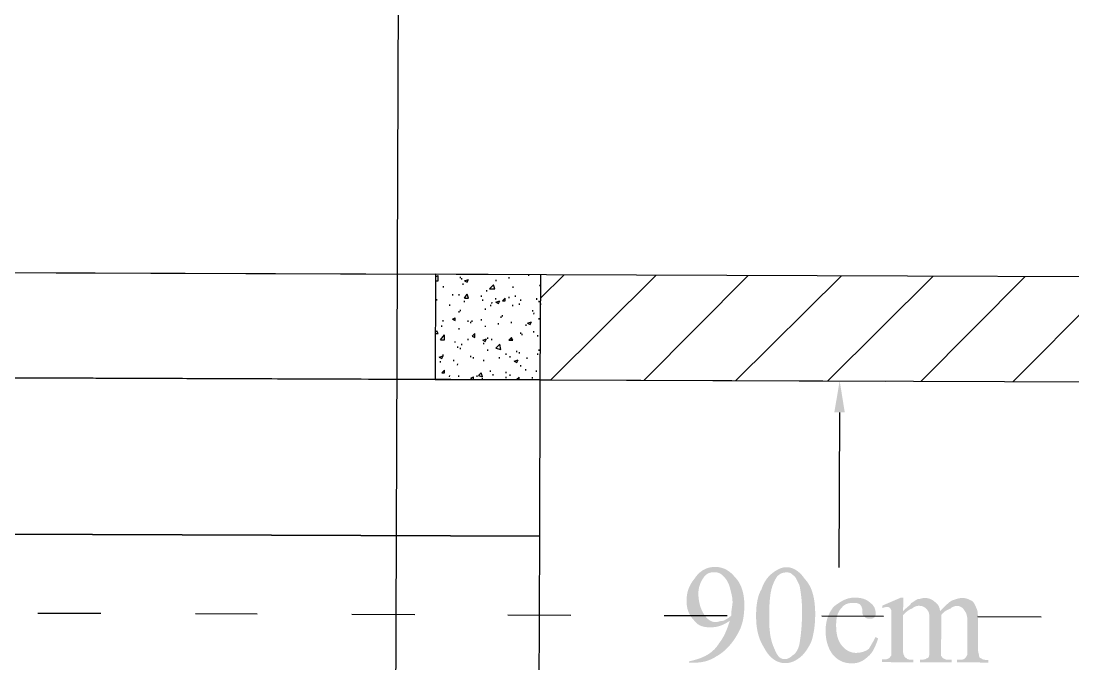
# Model space of a CAD drawing. Header units: millimetres. Extents: x -125 to 146, y -26 to 163.
# Drawn here: x -16.24 to 17.71, y 10.22 to 30.97 of the extents above; entities that cross this region are included whole.
import ezdxf

# ---------------------------------------------------------------- set-up
doc = ezdxf.new("R2010")
doc.units = ezdxf.units.MM
doc.header["$MEASUREMENT"] = 0
doc.layers.get('0').update_dxf_attribs({"color": 255, "linetype": 'CONTINUOUS'})

msp = doc.modelspace()

# ---------------------------------------------------------------- hatches: boundary and pattern name
at = {"true_color": 0x000007}
for points in [[(10.009, 18.338), (10.347, 18.337), (10.182, 19.356)], [(11.424, 11.041), (11.413, 11.01), (11.402, 10.978), (11.391, 10.948), (11.381, 10.918), (11.37, 10.888), (11.358, 10.859), (11.347, 10.83), (11.335, 10.802), (11.323, 10.775), (11.311, 10.748), (11.298, 10.722), (11.285, 10.696), (11.271, 10.671), (11.257, 10.647), (11.243, 10.624), (11.228, 10.601), (11.212, 10.579), (11.196, 10.557), (11.179, 10.537), (11.161, 10.517), (11.143, 10.498), (11.124, 10.48), (11.104, 10.463), (11.083, 10.447), (11.061, 10.427), (11.04, 10.407), (11.018, 10.389), (10.997, 10.373), (10.975, 10.357), (10.954, 10.343), (10.933, 10.33), (10.911, 10.317), (10.89, 10.306), (10.869, 10.296), (10.847, 10.287), (10.826, 10.279), (10.805, 10.271), (10.783, 10.265), (10.762, 10.259), (10.741, 10.254), (10.72, 10.25), (10.699, 10.246), (10.677, 10.243), (10.656, 10.241), (10.635, 10.239), (10.614, 10.238), (10.593, 10.237), (10.571, 10.237), (10.54, 10.238), (10.51, 10.239), (10.48, 10.242), (10.451, 10.245), (10.423, 10.249), (10.396, 10.254), (10.369, 10.26), (10.343, 10.266), (10.317, 10.274), (10.292, 10.282), (10.268, 10.292), (10.244, 10.302), (10.22, 10.313), (10.197, 10.325), (10.174, 10.338), (10.152, 10.352), (10.13, 10.366), (10.108, 10.382), (10.086, 10.398), (10.065, 10.415), (10.043, 10.434), (10.022, 10.453), (10.001, 10.473), (9.98, 10.493), (9.959, 10.52), (9.939, 10.548), (9.921, 10.576), (9.903, 10.604), (9.885, 10.633), (9.869, 10.663), (9.854, 10.693), (9.839, 10.723), (9.826, 10.754), (9.813, 10.786), (9.801, 10.818), (9.791, 10.851), (9.781, 10.884), (9.771, 10.919), (9.763, 10.954), (9.756, 10.989), (9.749, 11.025), (9.744, 11.062), (9.739, 11.1), (9.735, 11.139), (9.732, 11.178), (9.73, 11.218), (9.729, 11.259), (9.729, 11.301), (9.729, 11.338), (9.731, 11.374), (9.733, 11.41), (9.736, 11.446), (9.74, 11.481), (9.745, 11.516), (9.751, 11.55), (9.758, 11.583), (9.766, 11.617), (9.774, 11.65), (9.783, 11.682), (9.794, 11.714), (9.805, 11.745), (9.817, 11.776), (9.83, 11.807), (9.844, 11.837), (9.858, 11.867), (9.874, 11.896), (9.89, 11.925), (9.908, 11.953), (9.926, 11.981), (9.945, 12.009), (9.965, 12.036), (9.986, 12.062), (10.012, 12.083), (10.039, 12.104), (10.065, 12.124), (10.092, 12.143), (10.119, 12.162), (10.145, 12.18), (10.172, 12.197), (10.199, 12.214), (10.227, 12.23), (10.254, 12.246), (10.281, 12.26), (10.309, 12.274), (10.337, 12.287), (10.365, 12.299), (10.394, 12.31), (10.422, 12.32), (10.451, 12.329), (10.481, 12.337), (10.51, 12.343), (10.54, 12.349), (10.571, 12.353), (10.601, 12.356), (10.632, 12.358), (10.664, 12.359), (10.69, 12.359), (10.716, 12.358), (10.741, 12.356), (10.766, 12.355), (10.791, 12.352), (10.815, 12.35), (10.839, 12.346), (10.862, 12.342), (10.885, 12.338), (10.907, 12.333), (10.929, 12.327), (10.951, 12.32), (10.972, 12.313), (10.993, 12.305), (11.013, 12.297), (11.033, 12.288), (11.052, 12.278), (11.071, 12.267), (11.089, 12.255), (11.107, 12.243), (11.124, 12.23), (11.141, 12.216), (11.158, 12.201), (11.174, 12.185), (11.189, 12.174), (11.204, 12.163), (11.218, 12.151), (11.23, 12.139), (11.242, 12.127), (11.254, 12.114), (11.264, 12.101), (11.274, 12.087), (11.283, 12.074), (11.291, 12.06), (11.299, 12.045), (11.306, 12.031), (11.312, 12.016), (11.318, 12.001), (11.322, 11.986), (11.327, 11.971), (11.331, 11.956), (11.334, 11.94), (11.336, 11.925), (11.339, 11.909), (11.34, 11.893), (11.341, 11.877), (11.342, 11.862), (11.342, 11.846), (11.342, 11.84), (11.342, 11.835), (11.342, 11.83), (11.342, 11.825), (11.342, 11.819), (11.341, 11.814), (11.341, 11.809), (11.34, 11.803), (11.34, 11.798), (11.339, 11.793), (11.338, 11.787), (11.337, 11.782), (11.335, 11.777), (11.333, 11.772), (11.331, 11.766), (11.329, 11.761), (11.327, 11.756), (11.324, 11.75), (11.321, 11.745), (11.317, 11.74), (11.313, 11.735), (11.309, 11.729), (11.304, 11.724), (11.299, 11.719), (11.294, 11.714), (11.289, 11.709), (11.283, 11.705), (11.278, 11.701), (11.272, 11.698), (11.267, 11.694), (11.261, 11.692), (11.255, 11.689), (11.249, 11.687), (11.243, 11.685), (11.237, 11.683), (11.23, 11.682), (11.224, 11.681), (11.217, 11.68), (11.209, 11.679), (11.202, 11.678), (11.194, 11.678), (11.186, 11.678), (11.178, 11.677), (11.169, 11.677), (11.16, 11.677), (11.15, 11.677), (11.14, 11.677), (11.13, 11.677), (11.119, 11.677), (11.109, 11.678), (11.1, 11.679), (11.091, 11.681), (11.082, 11.682), (11.074, 11.685), (11.065, 11.687), (11.058, 11.69), (11.05, 11.693), (11.043, 11.696), (11.036, 11.7), (11.029, 11.704), (11.023, 11.708), (11.017, 11.712), (11.01, 11.717), (11.004, 11.721), (10.999, 11.726), (10.993, 11.731), (10.987, 11.736), (10.982, 11.741), (10.977, 11.747), (10.971, 11.752), (10.966, 11.757), (10.961, 11.762), (10.955, 11.768), (10.95, 11.773), (10.946, 11.778), (10.942, 11.784), (10.938, 11.789), (10.935, 11.795), (10.932, 11.801), (10.929, 11.806), (10.927, 11.812), (10.925, 11.819), (10.923, 11.825), (10.922, 11.831), (10.92, 11.838), (10.919, 11.845), (10.918, 11.852), (10.918, 11.86), (10.917, 11.868), (10.917, 11.876), (10.917, 11.884), (10.916, 11.893), (10.916, 11.902), (10.916, 11.912), (10.916, 11.922), (10.916, 11.932), (10.916, 11.942), (10.916, 11.953), (10.915, 11.964), (10.913, 11.974), (10.911, 11.984), (10.909, 11.995), (10.907, 12.005), (10.904, 12.015), (10.901, 12.025), (10.898, 12.035), (10.894, 12.044), (10.89, 12.054), (10.886, 12.063), (10.882, 12.072), (10.878, 12.08), (10.873, 12.089), (10.868, 12.097), (10.863, 12.105), (10.858, 12.112), (10.853, 12.119), (10.848, 12.126), (10.843, 12.132), (10.838, 12.138), (10.833, 12.144), (10.822, 12.149), (10.812, 12.154), (10.803, 12.158), (10.793, 12.162), (10.784, 12.165), (10.776, 12.169), (10.767, 12.171), (10.759, 12.174), (10.751, 12.176), (10.743, 12.178), (10.735, 12.18), (10.727, 12.181), (10.719, 12.183), (10.711, 12.184), (10.703, 12.184), (10.695, 12.185), (10.686, 12.186), (10.678, 12.186), (10.669, 12.186), (10.66, 12.187), (10.651, 12.187), (10.641, 12.187), (10.631, 12.187), (10.621, 12.187), (10.6, 12.187), (10.58, 12.186), (10.559, 12.185), (10.54, 12.184), (10.521, 12.181), (10.502, 12.179), (10.484, 12.176), (10.466, 12.172), (10.448, 12.168), (10.431, 12.163), (10.415, 12.157), (10.399, 12.151), (10.383, 12.144), (10.368, 12.136), (10.353, 12.128), (10.339, 12.119), (10.325, 12.109), (10.311, 12.099), (10.298, 12.088), (10.285, 12.076), (10.273, 12.063), (10.262, 12.049), (10.25, 12.034), (10.239, 12.019), (10.224, 12.003), (10.209, 11.987), (10.195, 11.97), (10.182, 11.952), (10.17, 11.934), (10.159, 11.916), (10.148, 11.896), (10.139, 11.877), (10.129, 11.857), (10.121, 11.836), (10.113, 11.814), (10.106, 11.792), (10.1, 11.769), (10.094, 11.746), (10.089, 11.722), (10.085, 11.697), (10.081, 11.671), (10.077, 11.645), (10.074, 11.617), (10.072, 11.59), (10.07, 11.561), (10.069, 11.531), (10.068, 11.501), (10.068, 11.469), (10.068, 11.438), (10.069, 11.407), (10.07, 11.376), (10.071, 11.346), (10.073, 11.316), (10.076, 11.287), (10.079, 11.258), (10.083, 11.229), (10.087, 11.201), (10.092, 11.174), (10.098, 11.147), (10.104, 11.12), (10.111, 11.094), (10.118, 11.068), (10.126, 11.043), (10.135, 11.018), (10.145, 10.993), (10.155, 10.969), (10.167, 10.945), (10.179, 10.922), (10.191, 10.899), (10.205, 10.877), (10.22, 10.855), (10.235, 10.834), (10.251, 10.813), (10.267, 10.793), (10.284, 10.774), (10.302, 10.756), (10.319, 10.738), (10.337, 10.722), (10.355, 10.706), (10.374, 10.691), (10.393, 10.678), (10.412, 10.665), (10.432, 10.652), (10.451, 10.641), (10.471, 10.631), (10.491, 10.621), (10.512, 10.613), (10.532, 10.605), (10.553, 10.598), (10.573, 10.592), (10.594, 10.587), (10.615, 10.583), (10.636, 10.58), (10.657, 10.577), (10.679, 10.576), (10.7, 10.575), (10.721, 10.576), (10.741, 10.576), (10.761, 10.577), (10.781, 10.579), (10.801, 10.581), (10.82, 10.583), (10.839, 10.586), (10.857, 10.589), (10.875, 10.593), (10.893, 10.597), (10.911, 10.602), (10.929, 10.607), (10.946, 10.612), (10.963, 10.618), (10.98, 10.625), (10.997, 10.632), (11.013, 10.639), (11.03, 10.647), (11.046, 10.655), (11.062, 10.664), (11.078, 10.673), (11.094, 10.683), (11.11, 10.693), (11.126, 10.703), (11.132, 10.714), (11.138, 10.725), (11.144, 10.737), (11.151, 10.749), (11.158, 10.762), (11.165, 10.775), (11.173, 10.788), (11.181, 10.802), (11.19, 10.816), (11.199, 10.831), (11.208, 10.846), (11.217, 10.862), (11.226, 10.878), (11.236, 10.894), (11.246, 10.911), (11.256, 10.929), (11.266, 10.947), (11.276, 10.965), (11.286, 10.984), (11.297, 11.003), (11.307, 11.022), (11.318, 11.042), (11.329, 11.063), (11.339, 11.084)], [(12.231, 11.927), (12.247, 11.943), (12.263, 11.958), (12.279, 11.973), (12.294, 11.987), (12.31, 12.001), (12.325, 12.014), (12.34, 12.027), (12.354, 12.039), (12.368, 12.052), (12.381, 12.063), (12.394, 12.074), (12.407, 12.085), (12.418, 12.095), (12.429, 12.105), (12.439, 12.115), (12.448, 12.124), (12.457, 12.132), (12.464, 12.141), (12.471, 12.148), (12.476, 12.155), (12.481, 12.162), (12.484, 12.169), (12.486, 12.175), (12.486, 12.18), (12.497, 12.185), (12.507, 12.191), (12.516, 12.196), (12.526, 12.201), (12.535, 12.207), (12.543, 12.212), (12.552, 12.217), (12.56, 12.223), (12.568, 12.228), (12.576, 12.234), (12.584, 12.239), (12.592, 12.245), (12.6, 12.25), (12.608, 12.255), (12.616, 12.261), (12.625, 12.266), (12.633, 12.272), (12.641, 12.277), (12.65, 12.282), (12.659, 12.288), (12.668, 12.293), (12.678, 12.298), (12.688, 12.304), (12.698, 12.309), (12.709, 12.309), (12.72, 12.31), (12.73, 12.311), (12.741, 12.312), (12.751, 12.314), (12.761, 12.315), (12.772, 12.317), (12.782, 12.32), (12.792, 12.322), (12.801, 12.325), (12.811, 12.327), (12.82, 12.33), (12.829, 12.332), (12.838, 12.335), (12.847, 12.337), (12.855, 12.34), (12.863, 12.342), (12.871, 12.344), (12.879, 12.346), (12.886, 12.347), (12.892, 12.349), (12.899, 12.35), (12.905, 12.35), (12.91, 12.351), (12.926, 12.35), (12.942, 12.35), (12.958, 12.348), (12.974, 12.347), (12.99, 12.345), (13.005, 12.342), (13.021, 12.339), (13.036, 12.336), (13.052, 12.332), (13.067, 12.328), (13.082, 12.323), (13.097, 12.318), (13.111, 12.312), (13.126, 12.306), (13.14, 12.299), (13.153, 12.292), (13.167, 12.285), (13.18, 12.277), (13.193, 12.269), (13.205, 12.26), (13.217, 12.25), (13.229, 12.241), (13.24, 12.23), (13.251, 12.22), (13.262, 12.214), (13.272, 12.207), (13.283, 12.2), (13.293, 12.192), (13.303, 12.183), (13.313, 12.173), (13.323, 12.163), (13.332, 12.152), (13.342, 12.14), (13.35, 12.128), (13.359, 12.116), (13.367, 12.103), (13.375, 12.089), (13.382, 12.075), (13.389, 12.061), (13.395, 12.047), (13.4, 12.032), (13.405, 12.017), (13.409, 12.001), (13.413, 11.986), (13.416, 11.97), (13.418, 11.954), (13.419, 11.939), (13.419, 11.923), (13.44, 11.944), (13.461, 11.964), (13.481, 11.984), (13.501, 12.003), (13.52, 12.022), (13.539, 12.041), (13.557, 12.059), (13.575, 12.076), (13.593, 12.093), (13.61, 12.109), (13.626, 12.124), (13.642, 12.139), (13.658, 12.153), (13.673, 12.167), (13.688, 12.18), (13.703, 12.192), (13.716, 12.204), (13.73, 12.214), (13.743, 12.224), (13.756, 12.234), (13.768, 12.242), (13.779, 12.25), (13.791, 12.257), (13.802, 12.263), (13.817, 12.268), (13.833, 12.273), (13.847, 12.278), (13.862, 12.283), (13.876, 12.288), (13.89, 12.293), (13.904, 12.298), (13.918, 12.303), (13.931, 12.307), (13.945, 12.312), (13.958, 12.316), (13.971, 12.32), (13.984, 12.324), (13.998, 12.328), (14.011, 12.331), (14.024, 12.334), (14.038, 12.337), (14.052, 12.339), (14.066, 12.341), (14.08, 12.343), (14.095, 12.344), (14.11, 12.345), (14.125, 12.346), (14.141, 12.346), (14.156, 12.346), (14.171, 12.345), (14.186, 12.344), (14.201, 12.342), (14.215, 12.341), (14.229, 12.338), (14.242, 12.336), (14.255, 12.333), (14.268, 12.33), (14.28, 12.326), (14.293, 12.323), (14.305, 12.319), (14.316, 12.315), (14.328, 12.31), (14.339, 12.306), (14.351, 12.301), (14.362, 12.296), (14.373, 12.292), (14.383, 12.286), (14.394, 12.281), (14.405, 12.276), (14.415, 12.271), (14.426, 12.266), (14.437, 12.26), (14.447, 12.254), (14.457, 12.247), (14.466, 12.24), (14.475, 12.231), (14.484, 12.222), (14.493, 12.213), (14.501, 12.203), (14.508, 12.192), (14.516, 12.181), (14.523, 12.17), (14.53, 12.158), (14.537, 12.146), (14.543, 12.134), (14.549, 12.122), (14.556, 12.11), (14.561, 12.097), (14.567, 12.085), (14.573, 12.073), (14.578, 12.06), (14.584, 12.048), (14.589, 12.036), (14.594, 12.025), (14.6, 12.014), (14.605, 12.003), (14.61, 11.992), (14.615, 11.98), (14.619, 11.967), (14.623, 11.954), (14.626, 11.94), (14.629, 11.925), (14.632, 11.909), (14.634, 11.893), (14.636, 11.876), (14.638, 11.859), (14.64, 11.841), (14.641, 11.823), (14.642, 11.804), (14.643, 11.785), (14.644, 11.765), (14.645, 11.746), (14.645, 11.726), (14.646, 11.705), (14.646, 11.685), (14.646, 11.664), (14.646, 11.643), (14.646, 11.622), (14.646, 11.601), (14.646, 11.579), (14.643, 10.733), (14.643, 10.717), (14.643, 10.701), (14.644, 10.686), (14.646, 10.672), (14.647, 10.658), (14.649, 10.644), (14.651, 10.631), (14.653, 10.618), (14.656, 10.606), (14.658, 10.594), (14.661, 10.583), (14.663, 10.572), (14.666, 10.561), (14.668, 10.551), (14.671, 10.542), (14.673, 10.533), (14.675, 10.524), (14.678, 10.516), (14.679, 10.508), (14.681, 10.501), (14.682, 10.494), (14.683, 10.487), (14.684, 10.482), (14.684, 10.476), (14.684, 10.471), (14.685, 10.465), (14.686, 10.46), (14.687, 10.455), (14.689, 10.45), (14.691, 10.445), (14.694, 10.44), (14.696, 10.435), (14.699, 10.431), (14.703, 10.426), (14.706, 10.422), (14.71, 10.418), (14.714, 10.414), (14.719, 10.41), (14.723, 10.407), (14.728, 10.404), (14.732, 10.401), (14.737, 10.398), (14.742, 10.396), (14.747, 10.394), (14.753, 10.393), (14.758, 10.392), (14.763, 10.391), (14.768, 10.391), (14.774, 10.386), (14.779, 10.381), (14.784, 10.377), (14.79, 10.373), (14.795, 10.37), (14.801, 10.366), (14.807, 10.364), (14.814, 10.361), (14.82, 10.359), (14.827, 10.357), (14.835, 10.355), (14.842, 10.354), (14.85, 10.352), (14.859, 10.351), (14.868, 10.351), (14.878, 10.35), (14.888, 10.349), (14.899, 10.349), (14.911, 10.349), (14.923, 10.348), (14.936, 10.348), (14.95, 10.348), (14.964, 10.348), (14.98, 10.348), (14.98, 10.263), (13.964, 10.267), (13.964, 10.352), (14.006, 10.351), (14.017, 10.351), (14.027, 10.351), (14.038, 10.351), (14.048, 10.352), (14.059, 10.352), (14.069, 10.352), (14.079, 10.352), (14.089, 10.353), (14.099, 10.353), (14.109, 10.354), (14.119, 10.355), (14.128, 10.356), (14.137, 10.358), (14.146, 10.359), (14.155, 10.361), (14.163, 10.363), (14.171, 10.366), (14.179, 10.369), (14.186, 10.372), (14.193, 10.375), (14.2, 10.379), (14.207, 10.383), (14.212, 10.388), (14.218, 10.393), (14.223, 10.398), (14.228, 10.403), (14.232, 10.407), (14.236, 10.411), (14.24, 10.415), (14.243, 10.419), (14.246, 10.422), (14.249, 10.426), (14.252, 10.429), (14.255, 10.433), (14.258, 10.437), (14.261, 10.441), (14.263, 10.445), (14.266, 10.449), (14.269, 10.454), (14.272, 10.459), (14.275, 10.464), (14.278, 10.47), (14.281, 10.477), (14.285, 10.484), (14.289, 10.492), (14.293, 10.5), (14.298, 10.51), (14.303, 10.52), (14.303, 10.52), (14.303, 10.521), (14.303, 10.524), (14.303, 10.527), (14.303, 10.53), (14.303, 10.535), (14.303, 10.54), (14.303, 10.546), (14.303, 10.553), (14.303, 10.561), (14.303, 10.569), (14.303, 10.578), (14.303, 10.588), (14.303, 10.598), (14.303, 10.609), (14.304, 10.621), (14.304, 10.633), (14.304, 10.646), (14.304, 10.659), (14.304, 10.673), (14.304, 10.688), (14.304, 10.703), (14.304, 10.718), (14.304, 10.734), (14.307, 11.581), (14.307, 11.602), (14.306, 11.622), (14.305, 11.642), (14.304, 11.662), (14.302, 11.681), (14.3, 11.699), (14.298, 11.717), (14.295, 11.734), (14.292, 11.751), (14.289, 11.767), (14.285, 11.783), (14.281, 11.798), (14.277, 11.812), (14.273, 11.826), (14.269, 11.838), (14.264, 11.851), (14.259, 11.862), (14.255, 11.873), (14.25, 11.882), (14.245, 11.892), (14.239, 11.9), (14.234, 11.907), (14.229, 11.914), (14.224, 11.92), (14.218, 11.93), (14.212, 11.941), (14.206, 11.951), (14.199, 11.962), (14.192, 11.972), (14.184, 11.982), (14.176, 11.992), (14.168, 12.001), (14.159, 12.011), (14.149, 12.02), (14.139, 12.028), (14.129, 12.036), (14.118, 12.044), (14.107, 12.051), (14.095, 12.058), (14.083, 12.064), (14.071, 12.07), (14.058, 12.075), (14.044, 12.079), (14.03, 12.083), (14.016, 12.086), (14.001, 12.088), (13.986, 12.089), (13.97, 12.09), (13.96, 12.09), (13.949, 12.089), (13.939, 12.088), (13.928, 12.087), (13.918, 12.085), (13.907, 12.083), (13.897, 12.08), (13.887, 12.078), (13.877, 12.075), (13.867, 12.071), (13.858, 12.068), (13.848, 12.064), (13.839, 12.06), (13.83, 12.056), (13.822, 12.051), (13.813, 12.047), (13.805, 12.042), (13.797, 12.037), (13.79, 12.032), (13.783, 12.027), (13.776, 12.022), (13.77, 12.017), (13.764, 12.011), (13.758, 12.006), (13.747, 12.001), (13.736, 11.996), (13.725, 11.99), (13.713, 11.985), (13.701, 11.979), (13.688, 11.973), (13.675, 11.967), (13.662, 11.961), (13.649, 11.954), (13.636, 11.947), (13.623, 11.94), (13.61, 11.933), (13.597, 11.924), (13.583, 11.916), (13.57, 11.907), (13.557, 11.897), (13.544, 11.887), (13.532, 11.876), (13.519, 11.864), (13.507, 11.852), (13.495, 11.839), (13.483, 11.825), (13.472, 11.811), (13.461, 11.795), (13.461, 11.668), (13.457, 10.737), (13.457, 10.716), (13.457, 10.696), (13.457, 10.677), (13.457, 10.658), (13.457, 10.641), (13.457, 10.625), (13.457, 10.609), (13.457, 10.594), (13.457, 10.58), (13.457, 10.567), (13.457, 10.555), (13.457, 10.544), (13.457, 10.534), (13.456, 10.525), (13.456, 10.516), (13.456, 10.509), (13.456, 10.502), (13.456, 10.496), (13.456, 10.492), (13.456, 10.488), (13.456, 10.485), (13.456, 10.482), (13.456, 10.481), (13.456, 10.481), (13.461, 10.475), (13.466, 10.47), (13.47, 10.465), (13.474, 10.459), (13.478, 10.454), (13.481, 10.449), (13.485, 10.444), (13.488, 10.44), (13.49, 10.435), (13.493, 10.431), (13.496, 10.426), (13.498, 10.422), (13.501, 10.418), (13.504, 10.415), (13.507, 10.411), (13.509, 10.408), (13.512, 10.405), (13.516, 10.403), (13.519, 10.401), (13.523, 10.399), (13.527, 10.398), (13.531, 10.396), (13.536, 10.396), (13.541, 10.396), (13.546, 10.39), (13.552, 10.386), (13.558, 10.382), (13.565, 10.378), (13.573, 10.374), (13.58, 10.371), (13.588, 10.368), (13.597, 10.366), (13.606, 10.363), (13.616, 10.361), (13.625, 10.36), (13.636, 10.358), (13.647, 10.357), (13.658, 10.356), (13.67, 10.355), (13.682, 10.354), (13.694, 10.354), (13.707, 10.353), (13.721, 10.353), (13.735, 10.353), (13.749, 10.353), (13.764, 10.352), (13.779, 10.352), (13.795, 10.352), (13.794, 10.268), (12.776, 10.271), (12.776, 10.356), (12.786, 10.356), (12.797, 10.356), (12.808, 10.356), (12.818, 10.356), (12.828, 10.356), (12.839, 10.356), (12.849, 10.357), (12.859, 10.357), (12.869, 10.358), (12.879, 10.359), (12.888, 10.36), (12.898, 10.361), (12.907, 10.362), (12.916, 10.364), (12.924, 10.366), (12.933, 10.368), (12.941, 10.37), (12.949, 10.373), (12.956, 10.376), (12.963, 10.38), (12.97, 10.384), (12.976, 10.388), (12.982, 10.393), (12.988, 10.398), (12.993, 10.398), (12.998, 10.398), (13.004, 10.4), (13.009, 10.401), (13.014, 10.403), (13.019, 10.405), (13.024, 10.408), (13.029, 10.412), (13.033, 10.415), (13.038, 10.419), (13.042, 10.424), (13.046, 10.429), (13.05, 10.435), (13.054, 10.441), (13.057, 10.447), (13.06, 10.454), (13.063, 10.461), (13.065, 10.469), (13.068, 10.477), (13.069, 10.485), (13.071, 10.495), (13.072, 10.504), (13.073, 10.514), (13.073, 10.524), (13.073, 10.525), (13.073, 10.526), (13.073, 10.528), (13.073, 10.531), (13.073, 10.535), (13.073, 10.54), (13.073, 10.545), (13.073, 10.551), (13.073, 10.558), (13.073, 10.566), (13.073, 10.574), (13.073, 10.583), (13.073, 10.592), (13.073, 10.603), (13.073, 10.614), (13.073, 10.625), (13.073, 10.638), (13.073, 10.65), (13.073, 10.664), (13.073, 10.678), (13.073, 10.692), (13.074, 10.707), (13.074, 10.723), (13.074, 10.739), (13.077, 11.585), (13.077, 11.606), (13.077, 11.627), (13.077, 11.647), (13.077, 11.666), (13.077, 11.685), (13.077, 11.704), (13.076, 11.722), (13.076, 11.739), (13.075, 11.756), (13.074, 11.772), (13.073, 11.787), (13.072, 11.802), (13.071, 11.816), (13.069, 11.83), (13.067, 11.843), (13.065, 11.855), (13.063, 11.866), (13.06, 11.877), (13.057, 11.887), (13.053, 11.896), (13.05, 11.904), (13.045, 11.912), (13.041, 11.918), (13.036, 11.924), (13.025, 11.94), (13.015, 11.954), (13.004, 11.968), (12.993, 11.981), (12.983, 11.993), (12.972, 12.004), (12.961, 12.015), (12.95, 12.025), (12.939, 12.034), (12.927, 12.042), (12.916, 12.05), (12.904, 12.057), (12.892, 12.063), (12.88, 12.069), (12.867, 12.074), (12.854, 12.078), (12.841, 12.082), (12.828, 12.086), (12.814, 12.088), (12.8, 12.091), (12.786, 12.092), (12.771, 12.093), (12.756, 12.094), (12.74, 12.095), (12.729, 12.094), (12.719, 12.094), (12.708, 12.093), (12.698, 12.091), (12.687, 12.09), (12.677, 12.087), (12.667, 12.085), (12.657, 12.082), (12.647, 12.079), (12.637, 12.076), (12.628, 12.072), (12.618, 12.068), (12.609, 12.064), (12.6, 12.06), (12.591, 12.056), (12.583, 12.051), (12.575, 12.046), (12.567, 12.042), (12.56, 12.037), (12.553, 12.031), (12.546, 12.026), (12.539, 12.021), (12.534, 12.016), (12.528, 12.011), (12.512, 12.005), (12.497, 11.999), (12.482, 11.993), (12.468, 11.986), (12.454, 11.979), (12.44, 11.972), (12.426, 11.964), (12.413, 11.956), (12.401, 11.948), (12.388, 11.939), (12.376, 11.93), (12.364, 11.921), (12.352, 11.912), (12.34, 11.902), (12.329, 11.893), (12.317, 11.883), (12.306, 11.873), (12.295, 11.863), (12.284, 11.852), (12.274, 11.842), (12.263, 11.832), (12.252, 11.821), (12.242, 11.811), (12.231, 11.8), (12.227, 10.742), (12.227, 10.726), (12.227, 10.71), (12.227, 10.695), (12.227, 10.681), (12.227, 10.667), (12.227, 10.653), (12.228, 10.64), (12.228, 10.627), (12.229, 10.615), (12.23, 10.603), (12.23, 10.592), (12.232, 10.581), (12.233, 10.57), (12.235, 10.56), (12.237, 10.551), (12.239, 10.542), (12.241, 10.533), (12.244, 10.525), (12.247, 10.517), (12.251, 10.51), (12.254, 10.503), (12.259, 10.496), (12.263, 10.49), (12.268, 10.485), (12.269, 10.48), (12.269, 10.474), (12.27, 10.469), (12.272, 10.464), (12.273, 10.459), (12.276, 10.454), (12.278, 10.449), (12.281, 10.444), (12.284, 10.439), (12.287, 10.435), (12.291, 10.431), (12.295, 10.427), (12.299, 10.423), (12.303, 10.419), (12.307, 10.416), (12.312, 10.413), (12.317, 10.41), (12.322, 10.407), (12.327, 10.405), (12.332, 10.403), (12.337, 10.402), (12.342, 10.401), (12.347, 10.4), (12.353, 10.4), (12.353, 10.395), (12.354, 10.39), (12.357, 10.386), (12.36, 10.382), (12.363, 10.379), (12.368, 10.375), (12.373, 10.373), (12.379, 10.37), (12.386, 10.368), (12.394, 10.366), (12.402, 10.364), (12.411, 10.363), (12.42, 10.361), (12.431, 10.36), (12.441, 10.36), (12.453, 10.359), (12.465, 10.358), (12.478, 10.358), (12.491, 10.357), (12.504, 10.357), (12.519, 10.357), (12.533, 10.357), (12.549, 10.357), (12.564, 10.357), (12.564, 10.272), (11.548, 10.276), (11.548, 10.361), (11.559, 10.361), (11.569, 10.361), (11.58, 10.361), (11.59, 10.361), (11.601, 10.361), (11.611, 10.361), (11.621, 10.361), (11.631, 10.362), (11.641, 10.362), (11.651, 10.363), (11.661, 10.364), (11.67, 10.365), (11.679, 10.367), (11.688, 10.368), (11.697, 10.37), (11.705, 10.373), (11.713, 10.375), (11.721, 10.378), (11.728, 10.381), (11.735, 10.384), (11.742, 10.388), (11.749, 10.392), (11.755, 10.397), (11.76, 10.402), (11.765, 10.402), (11.77, 10.403), (11.774, 10.404), (11.778, 10.405), (11.782, 10.407), (11.785, 10.409), (11.788, 10.412), (11.791, 10.415), (11.794, 10.418), (11.797, 10.421), (11.8, 10.425), (11.802, 10.428), (11.805, 10.433), (11.808, 10.437), (11.811, 10.441), (11.814, 10.446), (11.817, 10.451), (11.82, 10.455), (11.823, 10.46), (11.827, 10.466), (11.831, 10.471), (11.835, 10.476), (11.84, 10.481), (11.845, 10.486), (11.845, 10.492), (11.845, 10.498), (11.845, 10.504), (11.845, 10.511), (11.845, 10.518), (11.845, 10.526), (11.845, 10.534), (11.845, 10.543), (11.845, 10.552), (11.845, 10.562), (11.845, 10.572), (11.845, 10.582), (11.845, 10.593), (11.845, 10.604), (11.846, 10.616), (11.846, 10.628), (11.846, 10.641), (11.846, 10.654), (11.846, 10.668), (11.846, 10.682), (11.846, 10.697), (11.846, 10.712), (11.846, 10.727), (11.846, 10.743), (11.849, 11.505), (11.849, 11.531), (11.849, 11.556), (11.849, 11.581), (11.849, 11.604), (11.849, 11.627), (11.849, 11.649), (11.849, 11.67), (11.849, 11.69), (11.85, 11.71), (11.85, 11.729), (11.85, 11.747), (11.85, 11.764), (11.85, 11.781), (11.85, 11.798), (11.85, 11.813), (11.85, 11.828), (11.85, 11.843), (11.85, 11.856), (11.85, 11.87), (11.85, 11.882), (11.85, 11.895), (11.85, 11.906), (11.85, 11.918), (11.85, 11.928), (11.85, 11.934), (11.85, 11.939), (11.849, 11.944), (11.847, 11.949), (11.846, 11.955), (11.844, 11.96), (11.842, 11.964), (11.84, 11.969), (11.837, 11.974), (11.835, 11.978), (11.832, 11.983), (11.829, 11.987), (11.827, 11.991), (11.824, 11.994), (11.822, 11.998), (11.819, 12.001), (11.817, 12.003), (11.815, 12.006), (11.813, 12.008), (11.811, 12.01), (11.81, 12.011), (11.809, 12.012), (11.809, 12.013), (11.808, 12.013), (11.803, 12.018), (11.799, 12.023), (11.794, 12.027), (11.79, 12.031), (11.787, 12.035), (11.783, 12.038), (11.78, 12.041), (11.777, 12.043), (11.774, 12.045), (11.771, 12.047), (11.769, 12.049), (11.766, 12.05), (11.763, 12.052), (11.761, 12.053), (11.758, 12.054), (11.755, 12.054), (11.752, 12.055), (11.749, 12.055), (11.746, 12.055), (11.742, 12.056), (11.738, 12.056), (11.734, 12.056), (11.729, 12.056), (11.724, 12.056), (11.719, 12.056), (11.713, 12.056), (11.708, 12.056), (11.702, 12.056), (11.697, 12.056), (11.691, 12.055), (11.686, 12.055), (11.68, 12.055), (11.674, 12.054), (11.668, 12.053), (11.662, 12.052), (11.655, 12.051), (11.648, 12.049), (11.641, 12.048), (11.634, 12.046), (11.627, 12.044), (11.619, 12.041), (11.611, 12.038), (11.602, 12.035), (11.593, 12.032), (11.584, 12.028), (11.575, 12.024), (11.565, 12.019), (11.554, 12.014), (11.555, 12.099), (12.148, 12.353), (12.233, 12.353)]]:
    msp.add_hatch(color=7, dxfattribs=at).paths.add_polyline_path(points)
h = msp.add_hatch(color=7, dxfattribs=at)
h.paths.add_polyline_path([(5.317, 10.257), (5.317, 10.299), (5.338, 10.304), (5.359, 10.309), (5.381, 10.315), (5.402, 10.32), (5.423, 10.325), (5.444, 10.331), (5.465, 10.337), (5.487, 10.342), (5.508, 10.348), (5.529, 10.354), (5.55, 10.36), (5.571, 10.367), (5.592, 10.373), (5.614, 10.38), (5.635, 10.387), (5.656, 10.395), (5.677, 10.403), (5.698, 10.411), (5.72, 10.419), (5.741, 10.428), (5.762, 10.437), (5.783, 10.446), (5.804, 10.456), (5.826, 10.466), (5.847, 10.477), (5.868, 10.488), (5.889, 10.5), (5.91, 10.512), (5.931, 10.525), (5.952, 10.538), (5.973, 10.552), (5.994, 10.567), (6.014, 10.582), (6.035, 10.598), (6.055, 10.614), (6.075, 10.631), (6.095, 10.648), (6.114, 10.667), (6.134, 10.686), (6.153, 10.705), (6.171, 10.726), (6.19, 10.747), (6.208, 10.769), (6.226, 10.792), (6.243, 10.815), (6.26, 10.84), (6.277, 10.865), (6.293, 10.891), (6.314, 10.917), (6.334, 10.944), (6.353, 10.972), (6.371, 11), (6.389, 11.028), (6.406, 11.056), (6.423, 11.085), (6.439, 11.114), (6.454, 11.144), (6.469, 11.174), (6.483, 11.204), (6.497, 11.234), (6.51, 11.264), (6.523, 11.295), (6.535, 11.326), (6.547, 11.357), (6.559, 11.388), (6.571, 11.419), (6.582, 11.451), (6.593, 11.482), (6.604, 11.514), (6.615, 11.546), (6.626, 11.577), (6.637, 11.609), (6.605, 11.589), (6.574, 11.57), (6.544, 11.552), (6.515, 11.535), (6.486, 11.52), (6.458, 11.505), (6.431, 11.492), (6.404, 11.48), (6.378, 11.469), (6.352, 11.458), (6.326, 11.449), (6.301, 11.441), (6.275, 11.434), (6.25, 11.427), (6.226, 11.421), (6.201, 11.416), (6.176, 11.412), (6.151, 11.408), (6.126, 11.406), (6.101, 11.403), (6.076, 11.402), (6.051, 11.4), (6.025, 11.4), (5.998, 11.4), (5.972, 11.4), (5.946, 11.401), (5.921, 11.402), (5.896, 11.404), (5.872, 11.407), (5.848, 11.41), (5.824, 11.413), (5.801, 11.418), (5.778, 11.423), (5.756, 11.429), (5.734, 11.436), (5.713, 11.443), (5.692, 11.452), (5.671, 11.461), (5.651, 11.471), (5.632, 11.483), (5.613, 11.495), (5.594, 11.508), (5.576, 11.523), (5.558, 11.539), (5.541, 11.555), (5.524, 11.573), (5.507, 11.593), (5.491, 11.613), (5.471, 11.635), (5.451, 11.657), (5.432, 11.679), (5.414, 11.702), (5.397, 11.725), (5.381, 11.749), (5.365, 11.773), (5.351, 11.797), (5.337, 11.822), (5.325, 11.848), (5.313, 11.873), (5.302, 11.9), (5.292, 11.926), (5.283, 11.954), (5.274, 11.981), (5.267, 12.009), (5.26, 12.038), (5.255, 12.067), (5.25, 12.096), (5.246, 12.126), (5.243, 12.156), (5.241, 12.187), (5.24, 12.218), (5.24, 12.249), (5.24, 12.286), (5.242, 12.322), (5.244, 12.357), (5.247, 12.392), (5.251, 12.425), (5.256, 12.458), (5.262, 12.491), (5.269, 12.522), (5.276, 12.553), (5.285, 12.584), (5.294, 12.614), (5.305, 12.643), (5.316, 12.672), (5.328, 12.7), (5.341, 12.728), (5.354, 12.756), (5.369, 12.784), (5.385, 12.811), (5.401, 12.838), (5.418, 12.865), (5.436, 12.891), (5.455, 12.918), (5.475, 12.944), (5.496, 12.971), (5.518, 13.002), (5.54, 13.031), (5.562, 13.06), (5.585, 13.087), (5.608, 13.112), (5.632, 13.137), (5.657, 13.16), (5.682, 13.182), (5.708, 13.202), (5.734, 13.221), (5.761, 13.239), (5.788, 13.255), (5.817, 13.27), (5.845, 13.284), (5.875, 13.297), (5.905, 13.308), (5.936, 13.318), (5.968, 13.326), (6, 13.333), (6.034, 13.339), (6.068, 13.344), (6.103, 13.347), (6.138, 13.349), (6.175, 13.349), (6.207, 13.348), (6.238, 13.346), (6.268, 13.343), (6.299, 13.338), (6.328, 13.332), (6.358, 13.325), (6.387, 13.317), (6.415, 13.307), (6.444, 13.297), (6.471, 13.285), (6.498, 13.272), (6.525, 13.258), (6.552, 13.243), (6.577, 13.226), (6.603, 13.209), (6.628, 13.191), (6.652, 13.171), (6.677, 13.151), (6.7, 13.129), (6.723, 13.107), (6.746, 13.084), (6.768, 13.059), (6.79, 13.034), (6.811, 13.008), (6.837, 12.981), (6.861, 12.952), (6.885, 12.923), (6.906, 12.892), (6.927, 12.86), (6.946, 12.827), (6.964, 12.793), (6.981, 12.758), (6.997, 12.722), (7.012, 12.686), (7.025, 12.648), (7.037, 12.61), (7.049, 12.571), (7.059, 12.532), (7.068, 12.492), (7.076, 12.451), (7.083, 12.41), (7.089, 12.369), (7.094, 12.327), (7.098, 12.285), (7.101, 12.243), (7.103, 12.201), (7.104, 12.158), (7.104, 12.115), (7.104, 12.073), (7.103, 12.032), (7.102, 11.99), (7.1, 11.949), (7.097, 11.909), (7.094, 11.869), (7.09, 11.829), (7.086, 11.789), (7.081, 11.75), (7.075, 11.711), (7.068, 11.672), (7.06, 11.634), (7.052, 11.596), (7.042, 11.558), (7.032, 11.52), (7.021, 11.482), (7.008, 11.445), (6.995, 11.407), (6.98, 11.37), (6.964, 11.333), (6.947, 11.296), (6.929, 11.259), (6.91, 11.222), (6.889, 11.185), (6.868, 11.148), (6.846, 11.112), (6.823, 11.076), (6.8, 11.04), (6.777, 11.006), (6.753, 10.971), (6.728, 10.937), (6.703, 10.904), (6.677, 10.871), (6.651, 10.839), (6.624, 10.808), (6.596, 10.777), (6.568, 10.747), (6.539, 10.717), (6.509, 10.689), (6.479, 10.661), (6.448, 10.633), (6.416, 10.607), (6.383, 10.581), (6.349, 10.556), (6.315, 10.532), (6.28, 10.509), (6.244, 10.486), (6.207, 10.465), (6.175, 10.445), (6.143, 10.426), (6.111, 10.408), (6.079, 10.391), (6.048, 10.376), (6.016, 10.361), (5.984, 10.348), (5.952, 10.336), (5.92, 10.325), (5.889, 10.315), (5.857, 10.305), (5.825, 10.297), (5.793, 10.29), (5.761, 10.283), (5.73, 10.277), (5.698, 10.272), (5.666, 10.268), (5.634, 10.265), (5.603, 10.262), (5.571, 10.26), (5.539, 10.258), (5.507, 10.257), (5.476, 10.256), (5.444, 10.256)])
h.paths.add_polyline_path([(6.68, 11.778), (6.68, 11.799), (6.681, 11.821), (6.682, 11.842), (6.683, 11.863), (6.685, 11.883), (6.687, 11.904), (6.689, 11.924), (6.691, 11.944), (6.694, 11.964), (6.697, 11.984), (6.699, 12.003), (6.702, 12.022), (6.705, 12.04), (6.707, 12.058), (6.71, 12.075), (6.712, 12.092), (6.715, 12.108), (6.717, 12.123), (6.719, 12.138), (6.72, 12.152), (6.722, 12.166), (6.723, 12.179), (6.723, 12.19), (6.724, 12.201), (6.724, 12.223), (6.723, 12.244), (6.722, 12.264), (6.721, 12.284), (6.719, 12.304), (6.717, 12.323), (6.714, 12.343), (6.712, 12.362), (6.709, 12.381), (6.705, 12.399), (6.702, 12.418), (6.698, 12.437), (6.694, 12.455), (6.69, 12.474), (6.686, 12.493), (6.681, 12.511), (6.676, 12.53), (6.671, 12.549), (6.666, 12.569), (6.661, 12.588), (6.656, 12.608), (6.651, 12.628), (6.646, 12.649), (6.641, 12.67), (6.635, 12.691), (6.629, 12.712), (6.623, 12.732), (6.617, 12.751), (6.61, 12.77), (6.602, 12.789), (6.594, 12.808), (6.586, 12.825), (6.578, 12.843), (6.569, 12.86), (6.56, 12.876), (6.551, 12.893), (6.542, 12.908), (6.532, 12.924), (6.522, 12.938), (6.512, 12.953), (6.502, 12.967), (6.492, 12.98), (6.482, 12.993), (6.471, 13.006), (6.46, 13.018), (6.45, 13.03), (6.439, 13.041), (6.428, 13.052), (6.417, 13.062), (6.407, 13.072), (6.396, 13.082), (6.385, 13.091), (6.375, 13.099), (6.364, 13.108), (6.353, 13.115), (6.342, 13.123), (6.331, 13.13), (6.319, 13.136), (6.308, 13.142), (6.296, 13.148), (6.284, 13.153), (6.272, 13.157), (6.259, 13.162), (6.246, 13.165), (6.233, 13.169), (6.22, 13.172), (6.206, 13.174), (6.192, 13.176), (6.178, 13.178), (6.163, 13.179), (6.148, 13.18), (6.132, 13.18), (6.116, 13.18), (6.1, 13.179), (6.084, 13.178), (6.069, 13.176), (6.053, 13.174), (6.037, 13.172), (6.022, 13.168), (6.007, 13.165), (5.991, 13.16), (5.976, 13.155), (5.961, 13.15), (5.947, 13.144), (5.932, 13.137), (5.918, 13.129), (5.904, 13.121), (5.89, 13.112), (5.877, 13.102), (5.864, 13.092), (5.851, 13.08), (5.839, 13.068), (5.827, 13.055), (5.815, 13.042), (5.804, 13.027), (5.793, 13.012), (5.782, 12.996), (5.771, 12.979), (5.761, 12.962), (5.751, 12.945), (5.74, 12.927), (5.73, 12.909), (5.72, 12.89), (5.711, 12.871), (5.701, 12.851), (5.692, 12.831), (5.684, 12.811), (5.675, 12.79), (5.668, 12.769), (5.66, 12.747), (5.654, 12.725), (5.647, 12.702), (5.642, 12.679), (5.637, 12.655), (5.632, 12.631), (5.629, 12.607), (5.626, 12.582), (5.623, 12.557), (5.622, 12.531), (5.622, 12.504), (5.622, 12.467), (5.623, 12.431), (5.625, 12.395), (5.628, 12.359), (5.631, 12.324), (5.636, 12.289), (5.641, 12.255), (5.647, 12.222), (5.654, 12.189), (5.661, 12.157), (5.669, 12.125), (5.678, 12.094), (5.688, 12.064), (5.698, 12.035), (5.709, 12.006), (5.72, 11.978), (5.732, 11.951), (5.744, 11.924), (5.757, 11.898), (5.771, 11.873), (5.785, 11.849), (5.8, 11.826), (5.815, 11.803), (5.831, 11.781), (5.841, 11.766), (5.852, 11.75), (5.864, 11.736), (5.876, 11.721), (5.888, 11.708), (5.901, 11.694), (5.914, 11.682), (5.927, 11.67), (5.941, 11.658), (5.955, 11.647), (5.969, 11.637), (5.983, 11.627), (5.998, 11.618), (6.013, 11.61), (6.028, 11.602), (6.043, 11.596), (6.058, 11.589), (6.074, 11.584), (6.089, 11.579), (6.105, 11.576), (6.121, 11.573), (6.137, 11.57), (6.153, 11.569), (6.168, 11.568), (6.179, 11.569), (6.19, 11.569), (6.2, 11.57), (6.211, 11.571), (6.221, 11.573), (6.232, 11.575), (6.243, 11.577), (6.253, 11.579), (6.264, 11.582), (6.274, 11.584), (6.285, 11.587), (6.295, 11.589), (6.306, 11.592), (6.317, 11.594), (6.327, 11.597), (6.338, 11.599), (6.348, 11.601), (6.359, 11.603), (6.37, 11.605), (6.38, 11.607), (6.391, 11.608), (6.401, 11.609), (6.412, 11.61), (6.423, 11.61), (6.433, 11.615), (6.444, 11.62), (6.455, 11.626), (6.466, 11.631), (6.477, 11.636), (6.488, 11.642), (6.498, 11.648), (6.509, 11.653), (6.52, 11.659), (6.531, 11.665), (6.541, 11.672), (6.552, 11.678), (6.563, 11.685), (6.573, 11.692), (6.584, 11.699), (6.595, 11.706), (6.605, 11.714), (6.616, 11.722), (6.627, 11.731), (6.637, 11.739), (6.648, 11.749), (6.659, 11.758), (6.669, 11.768)])
h = msp.add_hatch(color=7, dxfattribs=at)
h.paths.add_polyline_path([(7.484, 11.775), (7.485, 11.817), (7.485, 11.859), (7.487, 11.9), (7.488, 11.941), (7.491, 11.981), (7.494, 12.021), (7.497, 12.06), (7.501, 12.099), (7.506, 12.137), (7.511, 12.174), (7.517, 12.211), (7.523, 12.247), (7.53, 12.283), (7.538, 12.318), (7.546, 12.352), (7.555, 12.385), (7.565, 12.418), (7.576, 12.45), (7.587, 12.481), (7.6, 12.511), (7.613, 12.541), (7.626, 12.569), (7.641, 12.597), (7.657, 12.624), (7.668, 12.655), (7.679, 12.686), (7.691, 12.715), (7.703, 12.744), (7.716, 12.772), (7.729, 12.799), (7.742, 12.825), (7.756, 12.851), (7.771, 12.876), (7.786, 12.9), (7.801, 12.923), (7.817, 12.946), (7.833, 12.968), (7.849, 12.99), (7.866, 13.011), (7.884, 13.031), (7.902, 13.05), (7.92, 13.069), (7.939, 13.088), (7.958, 13.106), (7.978, 13.123), (7.998, 13.14), (8.019, 13.157), (8.04, 13.173), (8.056, 13.183), (8.071, 13.194), (8.087, 13.204), (8.103, 13.215), (8.12, 13.225), (8.136, 13.235), (8.152, 13.244), (8.169, 13.254), (8.185, 13.263), (8.202, 13.272), (8.219, 13.28), (8.236, 13.289), (8.253, 13.296), (8.271, 13.303), (8.289, 13.31), (8.307, 13.316), (8.325, 13.322), (8.344, 13.327), (8.363, 13.331), (8.382, 13.334), (8.402, 13.337), (8.422, 13.339), (8.443, 13.34), (8.464, 13.341), (8.49, 13.34), (8.517, 13.338), (8.543, 13.334), (8.569, 13.33), (8.596, 13.324), (8.622, 13.316), (8.648, 13.308), (8.674, 13.298), (8.7, 13.286), (8.726, 13.274), (8.751, 13.26), (8.777, 13.244), (8.802, 13.228), (8.827, 13.21), (8.851, 13.19), (8.876, 13.17), (8.9, 13.148), (8.923, 13.125), (8.947, 13.1), (8.97, 13.074), (8.992, 13.047), (9.014, 13.018), (9.036, 12.989), (9.058, 12.957), (9.088, 12.925), (9.117, 12.89), (9.145, 12.854), (9.17, 12.816), (9.194, 12.777), (9.217, 12.737), (9.238, 12.694), (9.257, 12.651), (9.275, 12.606), (9.291, 12.56), (9.307, 12.513), (9.32, 12.464), (9.333, 12.414), (9.344, 12.364), (9.354, 12.312), (9.362, 12.259), (9.37, 12.206), (9.376, 12.151), (9.381, 12.096), (9.385, 12.04), (9.388, 11.984), (9.391, 11.927), (9.392, 11.869), (9.392, 11.811), (9.392, 11.768), (9.391, 11.727), (9.389, 11.686), (9.388, 11.645), (9.386, 11.604), (9.383, 11.565), (9.38, 11.525), (9.377, 11.486), (9.373, 11.447), (9.368, 11.409), (9.364, 11.372), (9.358, 11.334), (9.353, 11.298), (9.347, 11.261), (9.34, 11.225), (9.333, 11.19), (9.326, 11.155), (9.318, 11.12), (9.31, 11.086), (9.301, 11.052), (9.292, 11.019), (9.282, 10.986), (9.272, 10.954), (9.262, 10.922), (9.246, 10.891), (9.23, 10.86), (9.214, 10.831), (9.198, 10.802), (9.182, 10.774), (9.166, 10.747), (9.15, 10.721), (9.134, 10.696), (9.118, 10.672), (9.102, 10.648), (9.086, 10.626), (9.07, 10.604), (9.054, 10.583), (9.038, 10.563), (9.022, 10.544), (9.006, 10.526), (8.99, 10.509), (8.974, 10.492), (8.958, 10.477), (8.942, 10.462), (8.927, 10.448), (8.911, 10.436), (8.895, 10.424), (8.879, 10.413), (8.858, 10.397), (8.837, 10.383), (8.817, 10.369), (8.797, 10.356), (8.777, 10.344), (8.758, 10.333), (8.738, 10.323), (8.719, 10.313), (8.7, 10.304), (8.682, 10.296), (8.663, 10.288), (8.644, 10.281), (8.625, 10.275), (8.607, 10.27), (8.588, 10.265), (8.569, 10.26), (8.55, 10.257), (8.531, 10.253), (8.511, 10.251), (8.492, 10.249), (8.472, 10.247), (8.451, 10.246), (8.431, 10.245), (8.41, 10.245), (8.378, 10.246), (8.346, 10.249), (8.315, 10.253), (8.283, 10.26), (8.252, 10.268), (8.221, 10.278), (8.19, 10.289), (8.159, 10.303), (8.129, 10.318), (8.099, 10.335), (8.069, 10.353), (8.04, 10.374), (8.011, 10.396), (7.983, 10.42), (7.955, 10.446), (7.928, 10.474), (7.901, 10.503), (7.875, 10.534), (7.85, 10.567), (7.825, 10.602), (7.801, 10.638), (7.778, 10.676), (7.756, 10.716), (7.734, 10.758), (7.714, 10.791), (7.694, 10.824), (7.675, 10.858), (7.657, 10.893), (7.64, 10.928), (7.624, 10.965), (7.609, 11.003), (7.594, 11.041), (7.581, 11.08), (7.568, 11.121), (7.556, 11.162), (7.546, 11.204), (7.536, 11.246), (7.526, 11.29), (7.518, 11.335), (7.511, 11.38), (7.504, 11.426), (7.499, 11.474), (7.494, 11.522), (7.49, 11.571), (7.488, 11.62), (7.486, 11.671), (7.484, 11.723)])
h.paths.add_polyline_path([(7.907, 11.689), (7.907, 11.642), (7.908, 11.595), (7.909, 11.548), (7.91, 11.502), (7.912, 11.457), (7.915, 11.412), (7.918, 11.367), (7.921, 11.324), (7.926, 11.28), (7.931, 11.238), (7.936, 11.196), (7.942, 11.154), (7.949, 11.114), (7.957, 11.074), (7.965, 11.034), (7.974, 10.996), (7.983, 10.958), (7.994, 10.921), (8.005, 10.884), (8.017, 10.849), (8.03, 10.814), (8.043, 10.78), (8.058, 10.747), (8.073, 10.715), (8.083, 10.688), (8.094, 10.663), (8.105, 10.638), (8.115, 10.615), (8.126, 10.592), (8.137, 10.571), (8.148, 10.55), (8.16, 10.531), (8.172, 10.512), (8.184, 10.495), (8.197, 10.478), (8.21, 10.463), (8.223, 10.449), (8.237, 10.436), (8.251, 10.424), (8.266, 10.414), (8.282, 10.404), (8.298, 10.396), (8.315, 10.389), (8.332, 10.383), (8.351, 10.378), (8.37, 10.375), (8.39, 10.373), (8.41, 10.372), (8.421, 10.372), (8.431, 10.373), (8.442, 10.374), (8.453, 10.376), (8.463, 10.378), (8.474, 10.38), (8.484, 10.383), (8.495, 10.386), (8.506, 10.39), (8.516, 10.394), (8.527, 10.398), (8.537, 10.403), (8.548, 10.409), (8.559, 10.415), (8.569, 10.421), (8.58, 10.428), (8.59, 10.435), (8.601, 10.443), (8.612, 10.451), (8.622, 10.46), (8.633, 10.469), (8.644, 10.478), (8.654, 10.488), (8.665, 10.498), (8.676, 10.504), (8.687, 10.511), (8.697, 10.518), (8.708, 10.526), (8.719, 10.535), (8.729, 10.545), (8.74, 10.556), (8.75, 10.568), (8.76, 10.58), (8.77, 10.593), (8.78, 10.606), (8.789, 10.621), (8.799, 10.636), (8.808, 10.651), (8.816, 10.668), (8.825, 10.685), (8.833, 10.702), (8.841, 10.72), (8.848, 10.739), (8.856, 10.758), (8.862, 10.777), (8.869, 10.797), (8.875, 10.818), (8.88, 10.839), (8.886, 10.871), (8.891, 10.904), (8.896, 10.938), (8.902, 10.973), (8.907, 11.009), (8.912, 11.046), (8.917, 11.084), (8.922, 11.122), (8.927, 11.162), (8.932, 11.203), (8.936, 11.245), (8.94, 11.288), (8.944, 11.333), (8.948, 11.378), (8.952, 11.424), (8.955, 11.472), (8.958, 11.521), (8.96, 11.571), (8.963, 11.622), (8.965, 11.674), (8.966, 11.728), (8.968, 11.783), (8.968, 11.839), (8.969, 11.897), (8.969, 11.939), (8.968, 11.981), (8.967, 12.022), (8.966, 12.063), (8.965, 12.103), (8.963, 12.143), (8.96, 12.182), (8.958, 12.22), (8.955, 12.259), (8.951, 12.296), (8.948, 12.333), (8.944, 12.369), (8.94, 12.405), (8.936, 12.44), (8.932, 12.474), (8.927, 12.507), (8.923, 12.54), (8.918, 12.572), (8.913, 12.603), (8.908, 12.633), (8.903, 12.663), (8.898, 12.692), (8.893, 12.719), (8.887, 12.746), (8.877, 12.767), (8.867, 12.788), (8.858, 12.808), (8.848, 12.827), (8.84, 12.847), (8.831, 12.865), (8.822, 12.883), (8.814, 12.9), (8.806, 12.917), (8.798, 12.933), (8.79, 12.949), (8.782, 12.964), (8.774, 12.978), (8.766, 12.992), (8.758, 13.004), (8.75, 13.017), (8.741, 13.028), (8.733, 13.039), (8.724, 13.049), (8.715, 13.058), (8.705, 13.066), (8.695, 13.073), (8.685, 13.08), (8.674, 13.086), (8.664, 13.096), (8.654, 13.105), (8.645, 13.114), (8.635, 13.122), (8.626, 13.129), (8.618, 13.135), (8.609, 13.141), (8.601, 13.146), (8.593, 13.15), (8.585, 13.154), (8.577, 13.157), (8.569, 13.16), (8.561, 13.163), (8.553, 13.165), (8.545, 13.167), (8.537, 13.168), (8.528, 13.169), (8.52, 13.17), (8.511, 13.17), (8.502, 13.171), (8.493, 13.171), (8.483, 13.171), (8.473, 13.171), (8.463, 13.171), (8.447, 13.171), (8.432, 13.171), (8.417, 13.169), (8.403, 13.168), (8.389, 13.166), (8.375, 13.164), (8.362, 13.161), (8.348, 13.158), (8.336, 13.154), (8.323, 13.15), (8.311, 13.145), (8.299, 13.14), (8.287, 13.135), (8.275, 13.129), (8.264, 13.122), (8.253, 13.116), (8.242, 13.108), (8.231, 13.101), (8.22, 13.093), (8.209, 13.084), (8.198, 13.075), (8.187, 13.066), (8.177, 13.056), (8.166, 13.045), (8.156, 13.029), (8.145, 13.013), (8.134, 12.996), (8.124, 12.978), (8.113, 12.96), (8.103, 12.942), (8.093, 12.923), (8.083, 12.903), (8.073, 12.883), (8.063, 12.862), (8.053, 12.84), (8.044, 12.818), (8.034, 12.796), (8.025, 12.772), (8.017, 12.748), (8.008, 12.723), (8, 12.697), (7.992, 12.671), (7.985, 12.644), (7.977, 12.616), (7.971, 12.587), (7.964, 12.558), (7.958, 12.527), (7.952, 12.496), (7.947, 12.459), (7.942, 12.422), (7.938, 12.386), (7.934, 12.35), (7.93, 12.315), (7.927, 12.279), (7.924, 12.245), (7.922, 12.21), (7.919, 12.176), (7.917, 12.142), (7.915, 12.109), (7.914, 12.076), (7.913, 12.043), (7.911, 12.01), (7.91, 11.977), (7.91, 11.945), (7.909, 11.912), (7.909, 11.88), (7.908, 11.848), (7.908, 11.816), (7.908, 11.784), (7.907, 11.753), (7.907, 11.721)])

# ---------------------------------------------------------------- linework, layer by layer
at = {"color": 1, "linetype": 'Continuous', "lineweight": 30, "true_color": 0x000001}
for p, q in [((-2.86, 22.712), (-2.776, 22.754)), ((-2.776, 22.584), (-2.776, 22.754)), ((0.151, 22.743), (0.151, 22.785)), ((-2.861, 22.585), (-2.776, 22.584)), ((-2.608, 22.372), (-2.607, 22.415)), ((-2.054, 22.666), (-2.053, 22.709)), ((-2.011, 22.624), (-2.011, 22.666)), ((-1.97, 22.454), (-1.97, 22.497)), ((-1.927, 22.581), (-1.8, 22.623)), ((-1.927, 22.581), (-1.842, 22.539)), ((-1.842, 22.539), (-1.8, 22.623)), ((-1.123, 22.324), (-0.996, 22.451)), ((-0.954, 22.324), (-0.996, 22.451)), ((-0.911, 22.578), (-0.911, 22.62)), ((-0.487, 22.661), (-0.487, 22.703)), ((0.488, 22.445), (0.531, 22.445)), ((0.488, 22.445), (0.53, 22.403)), ((0.531, 22.445), (0.531, 22.488)), ((-2.31, 22.117), (-2.309, 22.159)), ((-2.098, 22.116), (-2.098, 22.159)), ((-1.929, 22.031), (-1.844, 22.158)), ((-1.802, 22.031), (-1.844, 22.158)), ((-1.378, 22.071), (-1.378, 22.114)), ((-1.208, 22.24), (-1.208, 22.282)), ((-1.123, 22.324), (-0.954, 22.324)), ((-0.361, 22.364), (-0.361, 22.406)), ((-0.278, 22.067), (-0.278, 22.11)), ((-2.821, 21.947), (-2.821, 21.989)), ((-2.398, 21.776), (-2.398, 21.818)), ((-1.929, 22.031), (-1.802, 22.031)), ((-1.929, 21.901), (-1.929, 21.944)), ((-1.337, 21.941), (-1.336, 21.984)), ((-1.083, 21.771), (-1.083, 21.814)), ((-1.041, 21.856), (-1.04, 21.898)), ((-0.913, 21.982), (-0.913, 22.027)), ((-0.913, 21.898), (-0.786, 21.939)), ((-0.913, 21.898), (-0.829, 21.855)), ((-0.829, 21.855), (-0.786, 21.939)), ((-0.702, 21.939), (-0.617, 22.026)), ((-0.702, 21.939), (-0.617, 21.939)), ((-0.617, 21.939), (-0.617, 22.026)), ((-0.49, 22.026), (-0.489, 22.068)), ((-0.364, 21.769), (-0.363, 21.811)), ((-0.152, 21.81), (-0.152, 21.852)), ((-0.106, 21.937), (-0.106, 21.979)), ((0.402, 21.977), (0.402, 22.022)), ((0.486, 21.892), (0.486, 21.935)), ((0.528, 21.85), (0.529, 21.892)), ((0.528, 21.85), (0.528, 21.808)), ((-2.312, 21.352), (-2.228, 21.394)), ((-2.228, 21.31), (-2.228, 21.394)), ((-2.1, 21.563), (-2.1, 21.606)), ((-2.057, 21.605), (-2.057, 21.648)), ((-1.253, 21.645), (-1.253, 21.687)), ((-0.746, 21.389), (-0.746, 21.431)), ((-0.703, 21.431), (-0.703, 21.473)), ((0.273, 21.597), (0.274, 21.639)), ((0.315, 21.512), (0.316, 21.554)), ((-2.655, 21.1), (-2.655, 21.142)), ((-2.612, 21.269), (-2.612, 21.311)), ((-2.312, 21.352), (-2.228, 21.31)), ((-2.102, 21.013), (-2.102, 21.055)), ((-1.805, 21.266), (-1.805, 21.308)), ((-1.72, 21.223), (-1.72, 21.266)), ((-1.678, 21.265), (-1.678, 21.308)), ((-1.381, 21.307), (-1.381, 21.349)), ((-1.255, 21.095), (-1.255, 21.137)), ((-0.831, 21.178), (-0.831, 21.22)), ((-0.408, 21.218), (-0.408, 21.261)), ((0.06, 21.132), (0.06, 21.174)), ((0.103, 21.217), (0.23, 21.258)), ((0.103, 21.217), (0.187, 21.174)), ((0.187, 21.174), (0.23, 21.258)), ((0.484, 21.342), (0.484, 21.384)), ((-2.867, 20.931), (-2.824, 20.973)), ((-2.867, 20.889), (-2.782, 20.889)), ((-2.782, 20.889), (-2.824, 20.973)), ((-2.699, 20.677), (-2.571, 20.845)), ((-2.572, 20.676), (-2.571, 20.845)), ((-1.807, 20.673), (-1.807, 20.716)), ((-1.679, 20.8), (-1.594, 20.884)), ((-1.679, 20.8), (-1.595, 20.757)), ((-1.595, 20.757), (-1.594, 20.884)), ((-1.341, 20.672), (-1.214, 20.713)), ((-1.257, 20.629), (-1.214, 20.713)), ((-1.172, 20.713), (-1.172, 20.756)), ((-1.045, 20.67), (-1.045, 20.713)), ((-0.495, 20.668), (-0.41, 20.753)), ((-0.368, 20.668), (-0.41, 20.753)), ((-0.11, 20.879), (-0.11, 20.921)), ((-0.068, 20.836), (-0.068, 20.878)), ((0.313, 20.919), (0.313, 20.962)), ((0.44, 20.792), (0.44, 20.834)), ((-2.699, 20.677), (-2.572, 20.676)), ((-2.231, 20.59), (-2.23, 20.632)), ((-2.147, 20.42), (-2.146, 20.463)), ((-2.062, 20.375), (-2.062, 20.42)), ((-2.019, 20.505), (-2.019, 20.547)), ((-1.341, 20.672), (-1.257, 20.629)), ((-1.299, 20.544), (-1.299, 20.587)), ((-0.919, 20.416), (-0.791, 20.542)), ((-0.919, 20.416), (-0.75, 20.37)), ((-0.75, 20.37), (-0.791, 20.542)), ((-0.495, 20.668), (-0.368, 20.668)), ((-0.41, 20.668), (-0.41, 20.71)), ((-2.743, 20.124), (-2.616, 20.166)), ((-2.743, 20.124), (-2.658, 20.081)), ((-2.658, 20.081), (-2.616, 20.166)), ((-2.616, 20.166), (-2.616, 20.208)), ((-2.275, 19.995), (-2.275, 20.037)), ((-1.724, 20.12), (-1.724, 20.162)), ((-1.64, 20.077), (-1.64, 20.12)), ((-1.301, 19.991), (-1.301, 20.034)), ((-1.173, 20.33), (-1.173, 20.372)), ((-0.793, 20.074), (-0.793, 20.116)), ((-0.581, 20.2), (-0.581, 20.243)), ((-0.454, 20.115), (-0.454, 20.158)), ((-0.242, 20.284), (-0.242, 20.326)), ((-0.158, 20.241), (-0.157, 20.283)), ((0.098, 20.071), (0.099, 20.113)), ((0.438, 20.197), (0.438, 20.239)), ((0.48, 20.323), (0.481, 20.366)), ((-2.701, 19.954), (-2.701, 19.997)), ((-2.66, 19.615), (-2.575, 19.7)), ((-2.576, 19.615), (-2.575, 19.7)), ((-2.149, 19.868), (-2.148, 19.91)), ((-1.091, 19.652), (-1.091, 19.694)), ((-0.328, 19.988), (-0.201, 20.03)), ((-0.328, 19.988), (-0.243, 19.945)), ((-0.243, 19.945), (-0.201, 20.03)), ((-0.114, 19.818), (-0.114, 19.86)), ((0.055, 19.69), (0.055, 19.732)), ((-2.66, 19.615), (-2.576, 19.615)), ((-2.407, 19.487), (-2.406, 19.53)), ((-2.108, 19.486), (-2.108, 19.529)), ((-1.727, 19.443), (-1.642, 19.485)), ((-1.727, 19.443), (-1.685, 19.4)), ((-1.642, 19.4), (-1.642, 19.485)), ((-1.515, 19.484), (-1.515, 19.526)), ((-1.473, 19.526), (-1.388, 19.611)), ((-1.473, 19.526), (-1.346, 19.484)), ((-1.346, 19.484), (-1.388, 19.611)), ((-1.346, 19.399), (-1.346, 19.441)), ((-1.007, 19.525), (-1.007, 19.567)), ((-0.584, 19.438), (-0.584, 19.481)), ((-0.583, 19.608), (-0.583, 19.65)), ((-0.457, 19.523), (-0.456, 19.565)), ((-0.245, 19.395), (-0.16, 19.479)), ((-0.161, 19.394), (-0.16, 19.479)), ((0.265, 19.435), (0.266, 19.478)), ((0.393, 19.646), (0.393, 19.689))]:
    msp.add_line(p, q, dxfattribs=at)
at = {"color": 7, "linetype": 'Continuous', "lineweight": 30, "true_color": 0x000007}
for p, q in [((0.529, 22.022), (1.294, 22.781)), ((0.858, 19.391), (4.26, 22.77)), ((3.866, 19.38), (7.228, 22.759)), ((6.835, 19.369), (10.237, 22.748)), ((9.801, 19.358), (13.205, 22.737)), ((12.809, 19.347), (16.171, 22.726)), ((15.778, 19.336), (19.137, 22.715))]:
    msp.add_line(p, q, dxfattribs=at)
at = {"color": 7, "linetype": 'Continuous', "lineweight": 25, "true_color": 0x000007}
for p, q in [((0.519, 19.392), (11.666, 19.351)), ((10.178, 18.338), (10.16, 13.334))]:
    msp.add_line(p, q, dxfattribs=at)
at = {"color": 30, "linetype": 'Continuous', "lineweight": 30, "true_color": 0x00001e}
for p, q in [((-15.698, 11.861), (-13.667, 11.853)), ((-10.613, 11.842), (-8.621, 11.835)), ((-5.57, 11.824), (-3.536, 11.816)), ((-0.527, 11.805), (1.507, 11.797)), ((4.518, 11.786), (6.553, 11.779)), ((9.603, 11.767), (11.596, 11.76)), ((14.646, 11.749), (16.681, 11.741))]:
    msp.add_line(p, q, dxfattribs=at)
at = {"color": 7, "linetype": 'Continuous', "lineweight": 25, "true_color": 0x000007}
msp.add_lwpolyline([(-4.205, -8.79), (-3.604, 153.697), (8.517, 153.653), (6.021, 154.807), (6.016, 153.662)], dxfattribs=at)
at = {"color": 7, "linetype": 'Continuous', "lineweight": 30, "true_color": 0x000007}
msp.add_lwpolyline([(-92.899, 52.641), (-93.021, 19.738), (53.626, 19.196), (53.748, 52.099), (50.356, 52.111), (50.247, 22.6), (-89.619, 23.117), (-89.51, 52.629)], close=True, dxfattribs=at)
at = {"color": 5, "linetype": 'Continuous', "lineweight": 30, "true_color": 0x000005}
msp.add_lwpolyline([(-36.555, 22.921), (-2.86, 22.796), (-2.873, 19.405), (-36.567, 19.529)], close=True, dxfattribs=at)
at = {"color": 1, "linetype": 'Continuous', "lineweight": 30, "true_color": 0x000001}
msp.add_lwpolyline([(-2.873, 19.405), (0.519, 19.392), (0.532, 22.784), (-2.86, 22.796)], close=True, dxfattribs=at)
at = {"color": 7, "linetype": 'Continuous', "lineweight": 25, "true_color": 0x000007}
for points in [[(-39.933, 14.496), (0.501, 14.346), (0.519, 19.392), (-39.914, 19.541)], [(-39.951, 9.45), (0.482, 9.301), (0.501, 14.346), (-39.933, 14.496)]]:
    msp.add_lwpolyline(points, close=True, dxfattribs=at)

doc.saveas('drawing.dxf')
